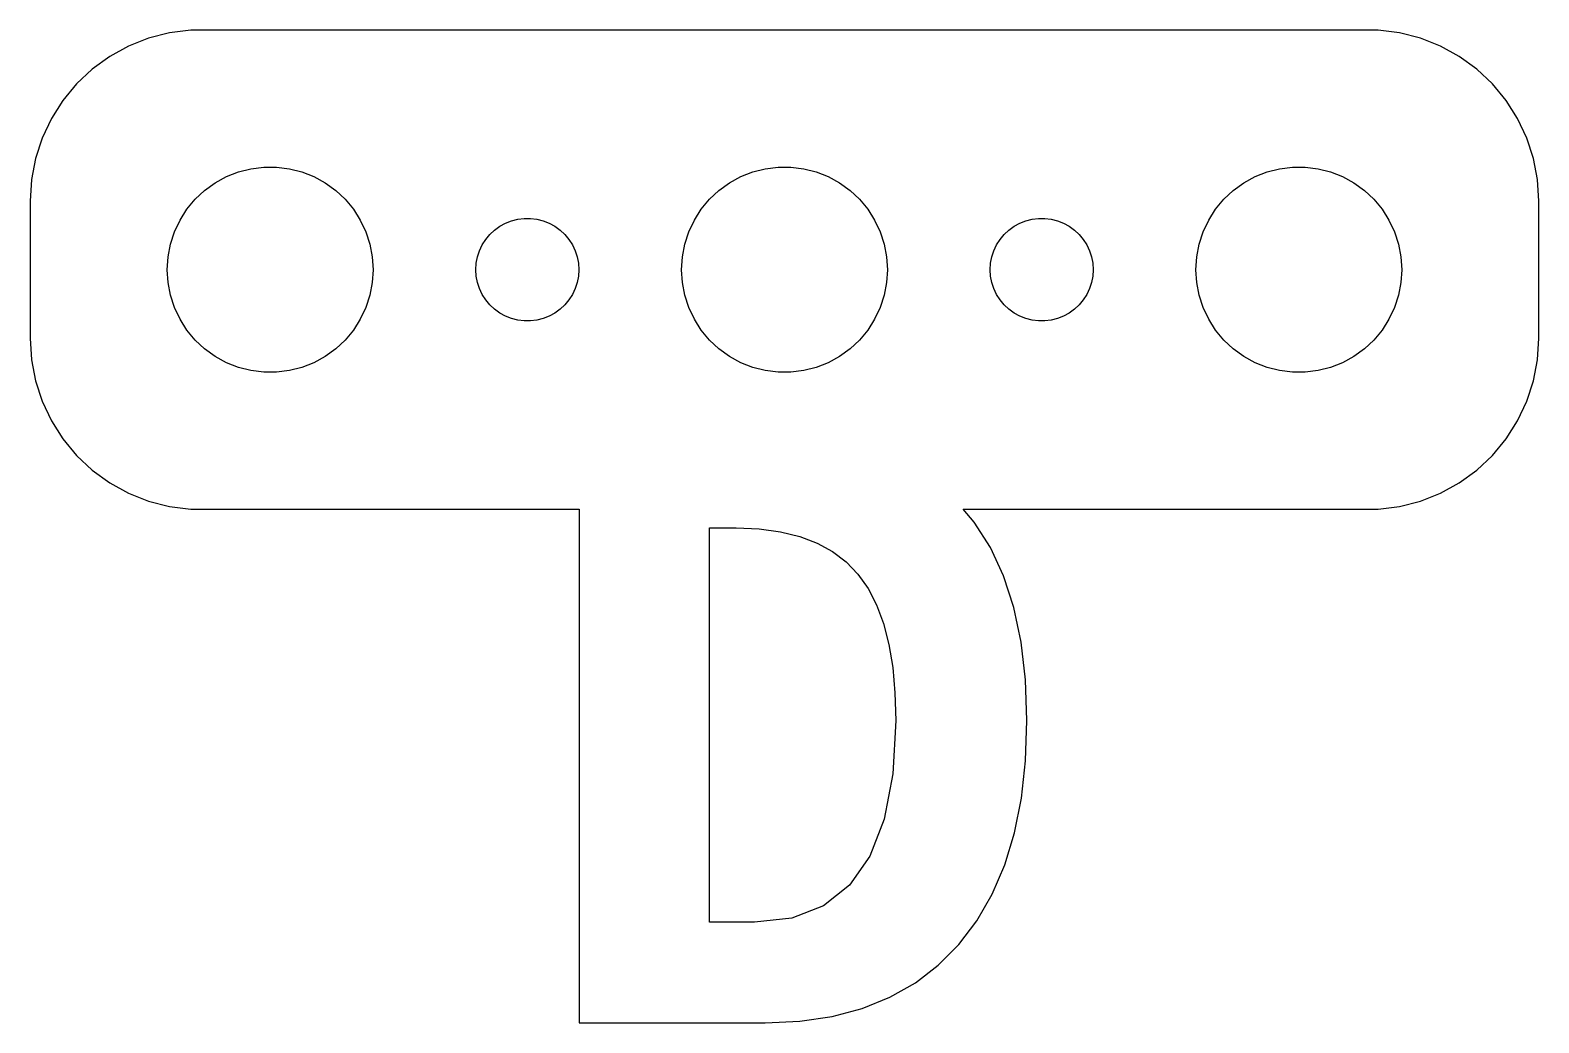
# Model space of a CAD drawing. Header units: metres. Extents: x -22 to 22, y -22 to 7.
import ezdxf

# ---------------------------------------------------------------- set-up
doc = ezdxf.new("R2010")
doc.units = ezdxf.units.M

msp = doc.modelspace()

# ---------------------------------------------------------------- linework, layer by layer
for p, q in [((-18.5451, 6.75528), (-19.1289, 6.52412)), ((-17.9369, 6.91142), (-18.5451, 6.75528)), ((-17.3139, 6.99013), (-17.9369, 6.91142)), ((17.3139, 6.99013), (-17.3139, 6.99013)), ((17.9369, 6.91142), (17.3139, 6.99013)), ((18.5451, 6.75528), (17.9369, 6.91142)), ((19.1289, 6.52412), (18.5451, 6.75528)), ((-19.6791, 6.22163), (-20.1871, 5.85255)), ((-19.1289, 6.52412), (-19.6791, 6.22163)), ((19.6791, 6.22163), (19.1289, 6.52412)), ((20.1871, 5.85255), (19.6791, 6.22163)), ((-20.1871, 5.85255), (-20.6448, 5.42273)), ((20.6448, 5.42273), (20.1871, 5.85255)), ((-20.6448, 5.42273), (-21.0451, 4.93892)), ((21.0451, 4.93892), (20.6448, 5.42273)), ((-21.0451, 4.93892), (-21.3815, 4.40877)), ((21.3815, 4.40877), (21.0451, 4.93892)), ((-21.3815, 4.40877), (-21.6489, 3.84062)), ((21.6489, 3.84062), (21.3815, 4.40877)), ((-21.6489, 3.84062), (-21.8429, 3.24344)), ((21.8429, 3.24344), (21.6489, 3.84062)), ((-21.8429, 3.24344), (-21.9606, 2.62666)), ((21.9606, 2.62666), (21.8429, 3.24344)), ((-16.6075, 2.53297), (-16.2773, 2.71448)), ((-16.2773, 2.71448), (-15.927, 2.85316)), ((-15.927, 2.85316), (-15.5621, 2.94685)), ((-15.5621, 2.94685), (-15.1884, 2.99408)), ((-15.1884, 2.99408), (-14.8116, 2.99408)), ((-14.8116, 2.99408), (-14.4379, 2.94685)), ((-14.4379, 2.94685), (-14.0729, 2.85316)), ((-14.0729, 2.85316), (-13.7227, 2.71448)), ((-13.7227, 2.71448), (-13.3925, 2.53297)), ((-1.60747, 2.53297), (-1.27733, 2.71448)), ((-1.27733, 2.71448), (-0.927048, 2.85316)), ((-0.927048, 2.85316), (-0.562134, 2.94685)), ((-0.562134, 2.94685), (-0.18837, 2.99408)), ((-0.18837, 2.99408), (0.18837, 2.99408)), ((0.18837, 2.99408), (0.562134, 2.94685)), ((0.562134, 2.94685), (0.927048, 2.85316)), ((0.927048, 2.85316), (1.27733, 2.71448)), ((1.27733, 2.71448), (1.60747, 2.53297)), ((13.3925, 2.53297), (13.7227, 2.71448)), ((13.7227, 2.71448), (14.0729, 2.85316)), ((14.0729, 2.85316), (14.4379, 2.94685)), ((14.4379, 2.94685), (14.8116, 2.99408)), ((14.8116, 2.99408), (15.1884, 2.99408)), ((15.1884, 2.99408), (15.5621, 2.94685)), ((15.5621, 2.94685), (15.927, 2.85316)), ((15.927, 2.85316), (16.2773, 2.71448)), ((16.2773, 2.71448), (16.6075, 2.53297)), ((-21.9606, 2.62666), (-22, 2)), ((-17.1869, 2.05363), (-16.9123, 2.31154)), ((-16.9123, 2.31154), (-16.6075, 2.53297)), ((-13.3925, 2.53297), (-13.0877, 2.31154)), ((-13.0877, 2.31154), (-12.8131, 2.05363)), ((-2.1869, 2.05363), (-1.91226, 2.31154)), ((-1.91226, 2.31154), (-1.60747, 2.53297)), ((1.60747, 2.53297), (1.91226, 2.31154)), ((1.91226, 2.31154), (2.1869, 2.05363)), ((12.8131, 2.05363), (13.0877, 2.31154)), ((13.0877, 2.31154), (13.3925, 2.53297)), ((16.6075, 2.53297), (16.9123, 2.31154)), ((16.9123, 2.31154), (17.1869, 2.05363)), ((22, 2), (21.9606, 2.62666)), ((-22, 2), (-22, -2)), ((-17.6289, 1.44525), (-17.427, 1.76335)), ((-17.427, 1.76335), (-17.1869, 2.05363)), ((-12.8131, 2.05363), (-12.5729, 1.76335)), ((-12.5729, 1.76335), (-12.3711, 1.44525)), ((-2.62891, 1.44525), (-2.42705, 1.76335)), ((-2.42705, 1.76335), (-2.1869, 2.05363)), ((2.1869, 2.05363), (2.42705, 1.76335)), ((2.42705, 1.76335), (2.62891, 1.44525)), ((12.3711, 1.44525), (12.5729, 1.76335)), ((12.5729, 1.76335), (12.8131, 2.05363)), ((17.1869, 2.05363), (17.427, 1.76335)), ((17.427, 1.76335), (17.6289, 1.44525)), ((22, -2), (22, 2)), ((-17.7893, 1.10437), (-17.6289, 1.44525)), ((-12.3711, 1.44525), (-12.2107, 1.10437)), ((-8.30373, 1.26648), (-8.13866, 1.35724)), ((-8.13866, 1.35724), (-7.96352, 1.42657)), ((-7.96352, 1.42657), (-7.78107, 1.47342)), ((-7.78107, 1.47342), (-7.59418, 1.49704)), ((-7.59418, 1.49704), (-7.40581, 1.49704)), ((-7.40581, 1.49704), (-7.21892, 1.47342)), ((-7.21892, 1.47342), (-7.03647, 1.42657)), ((-7.03647, 1.42657), (-6.86133, 1.35724)), ((-6.86133, 1.35724), (-6.69626, 1.26648)), ((-2.78932, 1.10437), (-2.62891, 1.44525)), ((2.62891, 1.44525), (2.78932, 1.10437)), ((6.69626, 1.26648), (6.86133, 1.35724)), ((6.86133, 1.35724), (7.03647, 1.42657)), ((7.03647, 1.42657), (7.21892, 1.47342)), ((7.21892, 1.47342), (7.40581, 1.49704)), ((7.40581, 1.49704), (7.59418, 1.49704)), ((7.59418, 1.49704), (7.78107, 1.47342)), ((7.78107, 1.47342), (7.96352, 1.42657)), ((7.96352, 1.42657), (8.13866, 1.35724)), ((8.13866, 1.35724), (8.30373, 1.26648)), ((12.2107, 1.10437), (12.3711, 1.44525)), ((17.6289, 1.44525), (17.7893, 1.10437)), ((-17.9057, 0.746063), (-17.7893, 1.10437)), ((-12.2107, 1.10437), (-12.0942, 0.746063)), ((-8.81445, 0.722626), (-8.71352, 0.881668)), ((-8.71352, 0.881668), (-8.59344, 1.02681)), ((-8.59344, 1.02681), (-8.45613, 1.15576)), ((-8.45613, 1.15576), (-8.30373, 1.26648)), ((-6.69626, 1.26648), (-6.54385, 1.15576)), ((-6.54385, 1.15576), (-6.40654, 1.02681)), ((-6.40654, 1.02681), (-6.28647, 0.881668)), ((-6.28647, 0.881668), (-6.18553, 0.722626)), ((-2.90575, 0.746063), (-2.78932, 1.10437)), ((2.78932, 1.10437), (2.90575, 0.746063)), ((6.18553, 0.722626), (6.28647, 0.881668)), ((6.28647, 0.881668), (6.40654, 1.02681)), ((6.40654, 1.02681), (6.54385, 1.15576)), ((6.54385, 1.15576), (6.69626, 1.26648)), ((8.30373, 1.26648), (8.45613, 1.15576)), ((8.45613, 1.15576), (8.59344, 1.02681)), ((8.59344, 1.02681), (8.71352, 0.881668)), ((8.71352, 0.881668), (8.81445, 0.722626)), ((12.0942, 0.746063), (12.2107, 1.10437)), ((17.7893, 1.10437), (17.9057, 0.746063)), ((-17.9763, 0.375992), (-17.9057, 0.746063)), ((-12.0942, 0.746063), (-12.0237, 0.375992)), ((-8.95287, 0.373032), (-8.89465, 0.552185)), ((-8.89465, 0.552185), (-8.81445, 0.722626)), ((-6.18553, 0.722626), (-6.10533, 0.552185)), ((-6.10533, 0.552185), (-6.04712, 0.373032)), ((-2.97633, 0.375992), (-2.90575, 0.746063)), ((2.90575, 0.746063), (2.97633, 0.375992)), ((6.04712, 0.373032), (6.10533, 0.552185)), ((6.10533, 0.552185), (6.18553, 0.722626)), ((8.81445, 0.722626), (8.89465, 0.552185)), ((8.89465, 0.552185), (8.95287, 0.373032)), ((12.0237, 0.375992), (12.0942, 0.746063)), ((17.9057, 0.746063), (17.9763, 0.375992)), ((-18, 0), (-17.9763, 0.375992)), ((-17.9763, -0.375992), (-18, 0)), ((-12.0237, 0.375992), (-12, 0)), ((-12, 0), (-12.0237, -0.375992)), ((-9, 0), (-8.98816, 0.187988)), ((-8.98816, -0.187988), (-9, 0)), ((-8.98816, 0.187988), (-8.95287, 0.373032)), ((-6.04712, 0.373032), (-6.01183, 0.187988)), ((-6.01183, 0.187988), (-6, 0)), ((-6, 0), (-6.01183, -0.187988)), ((-3, 0), (-2.97633, 0.375992)), ((-2.97633, -0.375992), (-3, 0)), ((2.97633, 0.375992), (3, 0)), ((3, 0), (2.97633, -0.375992)), ((6, 0), (6.01183, 0.187988)), ((6.01183, -0.187988), (6, 0)), ((6.01183, 0.187988), (6.04712, 0.373032)), ((8.95287, 0.373032), (8.98816, 0.187988)), ((8.98816, 0.187988), (9, 0)), ((9, 0), (8.98816, -0.187988)), ((12, 0), (12.0237, 0.375992)), ((12.0237, -0.375992), (12, 0)), ((17.9763, 0.375992), (18, 0)), ((18, 0), (17.9763, -0.375992)), ((-17.9057, -0.746063), (-17.9763, -0.375992)), ((-12.0237, -0.375992), (-12.0942, -0.746063)), ((-8.95287, -0.373032), (-8.98816, -0.187988)), ((-8.89465, -0.552185), (-8.95287, -0.373032)), ((-6.04712, -0.373032), (-6.10533, -0.552185)), ((-6.01183, -0.187988), (-6.04712, -0.373032)), ((-2.90575, -0.746063), (-2.97633, -0.375992)), ((2.97633, -0.375992), (2.90575, -0.746063)), ((6.04712, -0.373032), (6.01183, -0.187988)), ((6.10533, -0.552185), (6.04712, -0.373032)), ((8.95287, -0.373032), (8.89465, -0.552185)), ((8.98816, -0.187988), (8.95287, -0.373032)), ((12.0942, -0.746063), (12.0237, -0.375992)), ((17.9763, -0.375992), (17.9057, -0.746063)), ((-17.7893, -1.10437), (-17.9057, -0.746063)), ((-12.0942, -0.746063), (-12.2107, -1.10437)), ((-8.81445, -0.722626), (-8.89465, -0.552185)), ((-8.71352, -0.881668), (-8.81445, -0.722626)), ((-6.18553, -0.722626), (-6.28647, -0.881668)), ((-6.10533, -0.552185), (-6.18553, -0.722626)), ((-2.78932, -1.10437), (-2.90575, -0.746063)), ((2.90575, -0.746063), (2.78932, -1.10437)), ((6.18553, -0.722626), (6.10533, -0.552185)), ((6.28647, -0.881668), (6.18553, -0.722626)), ((8.81445, -0.722626), (8.71352, -0.881668)), ((8.89465, -0.552185), (8.81445, -0.722626)), ((12.2107, -1.10437), (12.0942, -0.746063)), ((17.9057, -0.746063), (17.7893, -1.10437)), ((-17.6289, -1.44525), (-17.7893, -1.10437)), ((-12.2107, -1.10437), (-12.3711, -1.44525)), ((-8.59344, -1.02681), (-8.71352, -0.881668)), ((-8.45613, -1.15576), (-8.59344, -1.02681)), ((-8.30373, -1.26648), (-8.45613, -1.15576)), ((-8.13866, -1.35724), (-8.30373, -1.26648)), ((-6.69626, -1.26648), (-6.86133, -1.35724)), ((-6.54385, -1.15576), (-6.69626, -1.26648)), ((-6.40654, -1.02681), (-6.54385, -1.15576)), ((-6.28647, -0.881668), (-6.40654, -1.02681)), ((-2.62891, -1.44525), (-2.78932, -1.10437)), ((2.78932, -1.10437), (2.62891, -1.44525)), ((6.40654, -1.02681), (6.28647, -0.881668)), ((6.54385, -1.15576), (6.40654, -1.02681)), ((6.69626, -1.26648), (6.54385, -1.15576)), ((6.86133, -1.35724), (6.69626, -1.26648)), ((8.30373, -1.26648), (8.13866, -1.35724)), ((8.45613, -1.15576), (8.30373, -1.26648)), ((8.59344, -1.02681), (8.45613, -1.15576)), ((8.71352, -0.881668), (8.59344, -1.02681)), ((12.3711, -1.44525), (12.2107, -1.10437)), ((17.7893, -1.10437), (17.6289, -1.44525)), ((-17.427, -1.76335), (-17.6289, -1.44525)), ((-12.3711, -1.44525), (-12.5729, -1.76335)), ((-7.96352, -1.42657), (-8.13866, -1.35724)), ((-7.78107, -1.47342), (-7.96352, -1.42657)), ((-7.59418, -1.49704), (-7.78107, -1.47342)), ((-7.40581, -1.49704), (-7.59418, -1.49704)), ((-7.21892, -1.47342), (-7.40581, -1.49704)), ((-7.03647, -1.42657), (-7.21892, -1.47342)), ((-6.86133, -1.35724), (-7.03647, -1.42657)), ((-2.42705, -1.76335), (-2.62891, -1.44525)), ((2.62891, -1.44525), (2.42705, -1.76335)), ((7.03647, -1.42657), (6.86133, -1.35724)), ((7.21892, -1.47342), (7.03647, -1.42657)), ((7.40581, -1.49704), (7.21892, -1.47342)), ((7.59418, -1.49704), (7.40581, -1.49704)), ((7.78107, -1.47342), (7.59418, -1.49704)), ((7.96352, -1.42657), (7.78107, -1.47342)), ((8.13866, -1.35724), (7.96352, -1.42657)), ((12.5729, -1.76335), (12.3711, -1.44525)), ((17.6289, -1.44525), (17.427, -1.76335)), ((-22, -2), (-21.9606, -2.62666)), ((-17.1869, -2.05363), (-17.427, -1.76335)), ((-16.9123, -2.31154), (-17.1869, -2.05363)), ((-12.8131, -2.05363), (-13.0877, -2.31154)), ((-12.5729, -1.76335), (-12.8131, -2.05363)), ((-2.1869, -2.05363), (-2.42705, -1.76335)), ((-1.91226, -2.31154), (-2.1869, -2.05363)), ((2.1869, -2.05363), (1.91226, -2.31154)), ((2.42705, -1.76335), (2.1869, -2.05363)), ((12.8131, -2.05363), (12.5729, -1.76335)), ((13.0877, -2.31154), (12.8131, -2.05363)), ((17.1869, -2.05363), (16.9123, -2.31154)), ((17.427, -1.76335), (17.1869, -2.05363)), ((21.9606, -2.62666), (22, -2)), ((-21.9606, -2.62666), (-21.8429, -3.24344)), ((-16.6075, -2.53297), (-16.9123, -2.31154)), ((-16.2773, -2.71448), (-16.6075, -2.53297)), ((-13.3925, -2.53297), (-13.7227, -2.71448)), ((-13.0877, -2.31154), (-13.3925, -2.53297)), ((-1.60747, -2.53297), (-1.91226, -2.31154)), ((-1.27733, -2.71448), (-1.60747, -2.53297)), ((1.60747, -2.53297), (1.27733, -2.71448)), ((1.91226, -2.31154), (1.60747, -2.53297)), ((13.3925, -2.53297), (13.0877, -2.31154)), ((13.7227, -2.71448), (13.3925, -2.53297)), ((16.6075, -2.53297), (16.2773, -2.71448)), ((16.9123, -2.31154), (16.6075, -2.53297)), ((21.8429, -3.24344), (21.9606, -2.62666)), ((-15.927, -2.85316), (-16.2773, -2.71448)), ((-15.5621, -2.94685), (-15.927, -2.85316)), ((-15.1884, -2.99408), (-15.5621, -2.94685)), ((-14.8116, -2.99408), (-15.1884, -2.99408)), ((-14.4379, -2.94685), (-14.8116, -2.99408)), ((-14.0729, -2.85316), (-14.4379, -2.94685)), ((-13.7227, -2.71448), (-14.0729, -2.85316)), ((-0.927048, -2.85316), (-1.27733, -2.71448)), ((-0.562134, -2.94685), (-0.927048, -2.85316)), ((-0.18837, -2.99408), (-0.562134, -2.94685)), ((0.18837, -2.99408), (-0.18837, -2.99408)), ((0.562134, -2.94685), (0.18837, -2.99408)), ((0.927048, -2.85316), (0.562134, -2.94685)), ((1.27733, -2.71448), (0.927048, -2.85316)), ((14.0729, -2.85316), (13.7227, -2.71448)), ((14.4379, -2.94685), (14.0729, -2.85316)), ((14.8116, -2.99408), (14.4379, -2.94685)), ((15.1884, -2.99408), (14.8116, -2.99408)), ((15.5621, -2.94685), (15.1884, -2.99408)), ((15.927, -2.85316), (15.5621, -2.94685)), ((16.2773, -2.71448), (15.927, -2.85316)), ((-21.8429, -3.24344), (-21.6489, -3.84062)), ((21.6489, -3.84062), (21.8429, -3.24344)), ((-21.6489, -3.84062), (-21.3815, -4.40877)), ((21.3815, -4.40877), (21.6489, -3.84062)), ((-21.3815, -4.40877), (-21.0451, -4.93892)), ((21.0451, -4.93892), (21.3815, -4.40877)), ((-21.0451, -4.93892), (-20.6448, -5.42273)), ((20.6448, -5.42273), (21.0451, -4.93892)), ((-20.6448, -5.42273), (-20.1871, -5.85255)), ((20.1871, -5.85255), (20.6448, -5.42273)), ((-20.1871, -5.85255), (-19.6791, -6.22163)), ((19.6791, -6.22163), (20.1871, -5.85255)), ((-19.6791, -6.22163), (-19.1289, -6.52412)), ((-19.1289, -6.52412), (-18.5451, -6.75528)), ((18.5451, -6.75528), (19.1289, -6.52412)), ((19.1289, -6.52412), (19.6791, -6.22163)), ((-18.5451, -6.75528), (-17.9369, -6.91142)), ((-17.9369, -6.91142), (-17.3139, -6.99013)), ((-17.3139, -6.99013), (-5.99294, -6.99013)), ((-5.99294, -6.99013), (-5.99294, -21.9812)), ((5.53354, -7.37007), (5.20901, -6.99013)), ((5.20901, -6.99013), (17.3139, -6.99013)), ((17.3139, -6.99013), (17.9369, -6.91142)), ((17.9369, -6.91142), (18.5451, -6.75528)), ((6.00357, -8.11012), (5.53354, -7.37007)), ((-2.19217, -19.0437), (-2.19217, -7.53783)), ((-2.19217, -7.53783), (-1.40614, -7.53783)), ((-1.40614, -7.53783), (-0.734192, -7.56531)), ((-0.734192, -7.56531), (-0.117218, -7.64774)), ((-0.117218, -7.64774), (0.444809, -7.78514)), ((0.444809, -7.78514), (0.951889, -7.97751)), ((0.951889, -7.97751), (1.40402, -8.22482)), ((1.40402, -8.22482), (1.80119, -8.52711)), ((6.38814, -8.93985), (6.00357, -8.11012)), ((1.80119, -8.52711), (2.14342, -8.88435)), ((2.14342, -8.88435), (2.43568, -9.30124)), ((6.68726, -9.85922), (6.38814, -8.93985)), ((2.43568, -9.30124), (2.683, -9.78253)), ((2.683, -9.78253), (2.88533, -10.3283)), ((6.90091, -10.8683), (6.68726, -9.85922)), ((2.88533, -10.3283), (3.04271, -10.9384)), ((3.04271, -10.9384), (3.15512, -11.613)), ((7.0291, -11.967), (6.90091, -10.8683)), ((3.15512, -11.613), (3.22256, -12.352)), ((7.07184, -13.1554), (7.0291, -11.967)), ((3.22256, -12.352), (3.24504, -13.1554)), ((3.24504, -13.1554), (3.1609, -14.7176)), ((7.03134, -14.3301), (7.07184, -13.1554)), ((6.90985, -15.4247), (7.03134, -14.3301)), ((3.1609, -14.7176), (2.90848, -16.0394)), ((6.70737, -16.439), (6.90985, -15.4247)), ((2.90848, -16.0394), (2.48776, -17.1209)), ((6.42387, -17.3732), (6.70737, -16.439)), ((2.48776, -17.1209), (1.89876, -17.9621)), ((6.0594, -18.2271), (6.42387, -17.3732)), ((1.89876, -17.9621), (1.14148, -18.563)), ((5.61394, -19.0009), (6.0594, -18.2271)), ((1.14148, -18.563), (0.215897, -18.9235)), ((-0.877945, -19.0437), (-2.19217, -19.0437)), ((0.215897, -18.9235), (-0.877945, -19.0437)), ((5.08748, -19.6944), (5.61394, -19.0009)), ((4.48613, -20.3011), (5.08748, -19.6944)), ((3.81589, -20.8145), (4.48613, -20.3011)), ((3.07675, -21.2345), (3.81589, -20.8145)), ((2.26874, -21.5612), (3.07675, -21.2345)), ((-5.99294, -21.9812), (-0.568619, -21.9812)), ((-0.568619, -21.9812), (0.446045, -21.9346)), ((0.446045, -21.9346), (1.39185, -21.7946)), ((1.39185, -21.7946), (2.26874, -21.5612))]:
    msp.add_line(p, q)

doc.saveas('drawing.dxf')
